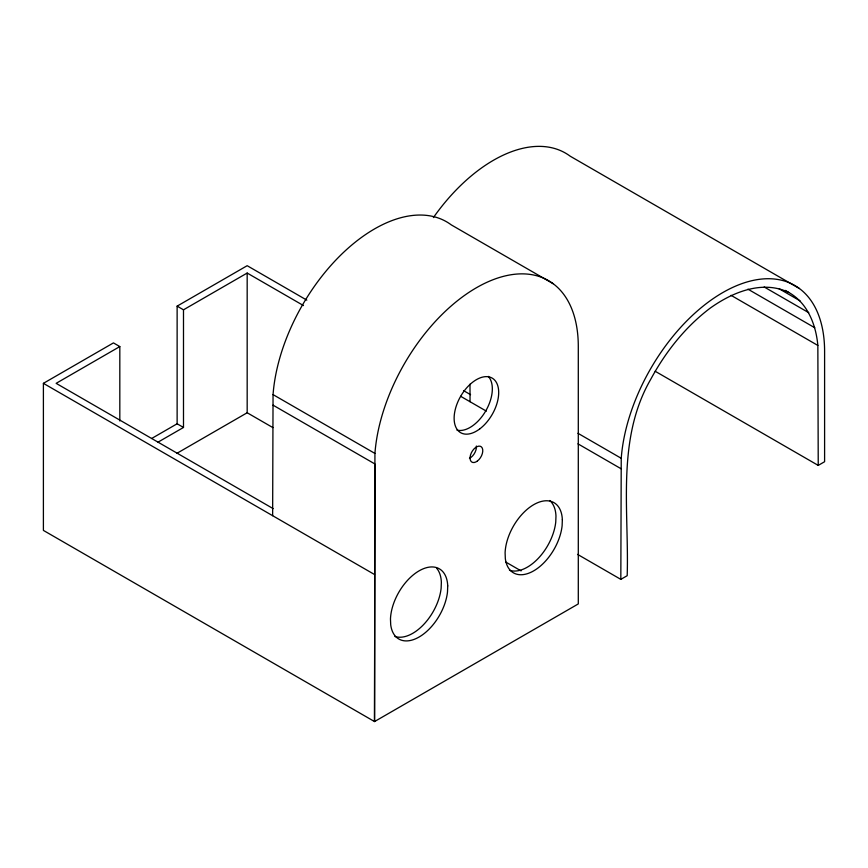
<?xml version="1.0" encoding="UTF-8"?>
<svg xmlns="http://www.w3.org/2000/svg" width="868" height="868" viewBox="0 0 868 868"><rect width="100%" height="100%" fill="white"/><g stroke="black" fill="none" stroke-linecap="round" stroke-linejoin="round"><path stroke-width="1.3" d="M272.639 515.69L273.051 394.614A144.088 83.187 -60 0 1 343.044 252.859A144.088 83.187 -60 0 1 451.251 224.866L553.133 283.695M273.051 405.161L374.933 463.979L374.531 721.568L374.933 453.432A144.088 83.187 -60 0 1 480.981 285.225A144.088 83.187 -60 0 1 578.294 346.571L578.294 603.922L374.531 721.568L43.4 530.402L43.4 383.341L113.448 342.903L119.817 346.571L119.817 420.947M577.556 554.381L620.826 579.368L621.238 458.293A144.088 83.187 -60 0 1 727.286 290.086A144.088 83.187 -60 0 1 824.6 351.431L824.6 461.722L818.231 465.4L655.188 371.265M151.65 438.492L177.126 423.779L177.126 306.133L247.174 265.695L306.816 300.133M119.817 346.571L56.138 383.341L273.149 508.626M177.126 306.133L183.495 309.811L247.174 273.051L303.474 305.558M158.019 442.159L183.495 427.457L183.495 309.811M176.855 453.356L247.174 412.756L272.921 427.62M620.826 579.368L627.195 575.69C629.17 510.232 616.204 438.969 650.783 379.218C665.539 351.974 685.112 327.149 709.894 308.357C732.05 292.418 762.137 279.724 788.719 292.418C807.674 303.03 815.974 324.795 817.851 345.442L818.231 465.4M799.439 288.556L570.2 156.197A144.088 83.187 -60 0 0 433.403 217.564M785.204 290.389L788.719 292.418M778.878 288.621L799.992 300.805M764.198 286.983L808.77 312.708M747.923 289.152L814.792 327.757M731.04 295.326L817.851 345.442M577.969 433.306L621.238 458.293M577.969 443.852L621.238 468.839M463.545 390.622L470.564 394.669M460.658 396.307L486.351 411.139M273.051 394.614L374.933 453.432M505.86 562.106L521.082 570.894M177.126 423.779L183.495 427.457M43.4 383.341L374.531 574.518M469.989 384.199L470.044 401.721M247.174 273.051L247.174 412.756M549.759 500.51A40.525 23.393 -60 0 1 555.976 516.059L555.748 522.124A40.525 23.393 -60 0 1 538.019 558.623A40.525 23.393 -60 0 1 509.483 570.254M436.647 568.215A40.525 23.393 -60 0 1 441.356 582.233L441.128 588.298A40.525 23.393 -60 0 1 423.4 624.797A40.525 23.393 -60 0 1 394.864 636.428M488.272 376.386A31.519 18.195 -60 0 1 485.689 411.02A31.519 18.195 -60 0 1 456.948 430.105M476.358 446.033A9.005 5.197 -60 0 1 469.469 458.315M447.725 585.911L447.497 591.976A40.525 23.393 -60 0 1 419.103 637.014A40.525 23.393 -60 0 1 390.709 624.765L390.47 618.971A40.525 23.393 -60 0 1 419.103 570.84A40.525 23.393 -60 0 1 447.725 585.911M562.345 519.737L562.117 525.802A40.525 23.393 -60 0 1 533.722 570.84A40.525 23.393 -60 0 1 505.328 558.591L505.1 552.797A40.525 23.393 -60 0 1 533.722 504.666A40.525 23.393 -60 0 1 562.345 519.737M479.733 428.922A31.519 18.195 -60 0 0 493.838 379.294A31.519 18.195 -60 0 0 455.667 407.971A31.519 18.195 -60 0 0 479.733 428.922M477.357 461.06A9.005 5.197 -60 0 0 481.393 446.879A9.005 5.197 -60 0 0 470.489 455.082A9.005 5.197 -60 0 0 477.357 461.06"/></g></svg>
